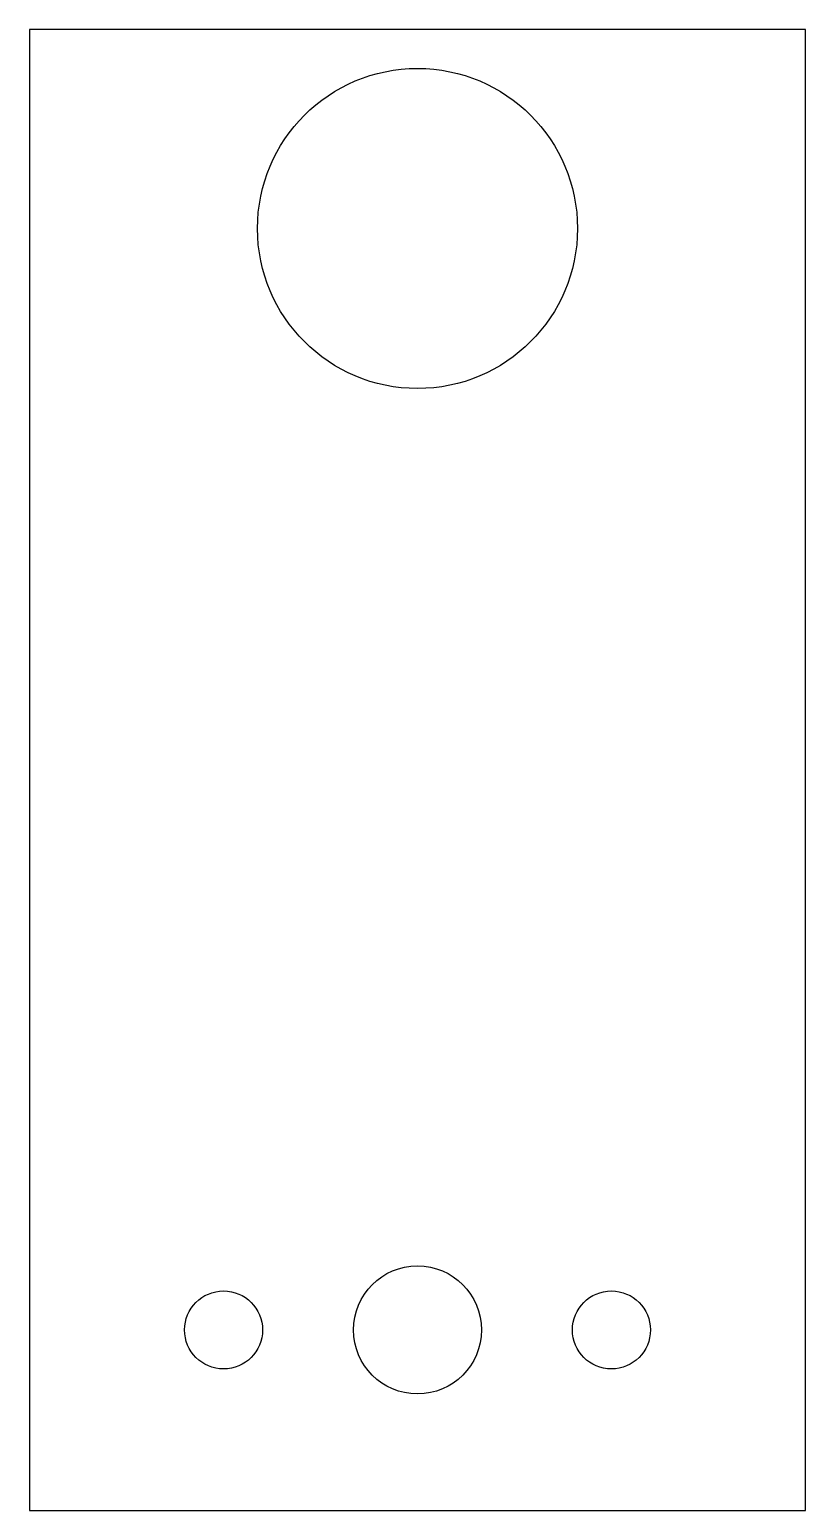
# Model space of a CAD drawing. Header units: millimetres. Extents: x -10 to 10, y -24.5 to 13.6.
import ezdxf

# ---------------------------------------------------------------- set-up
doc = ezdxf.new("R2010")
doc.units = ezdxf.units.MM

msp = doc.modelspace()

# ---------------------------------------------------------------- linework, layer by layer
for p, q in [((10, 13.625, 10.7), (-10, 13.625, 10.7)), ((-10, 13.625, 10.7), (-10, -24.537, 10.7)), ((10, -24.537, 10.7), (10, 13.625, 10.7)), ((-10, -24.537, 10.7), (10, -24.537, 10.7))]:
    msp.add_line(p, q)
for centre, radius in [((0, 8.5, 10.7), 4.125), ((0, -19.887, 10.7), 1.65), ((-5, -19.887, 10.7), 1.005), ((5, -19.887, 10.7), 1.005)]:
    msp.add_circle(centre, radius)

doc.saveas('drawing.dxf')
